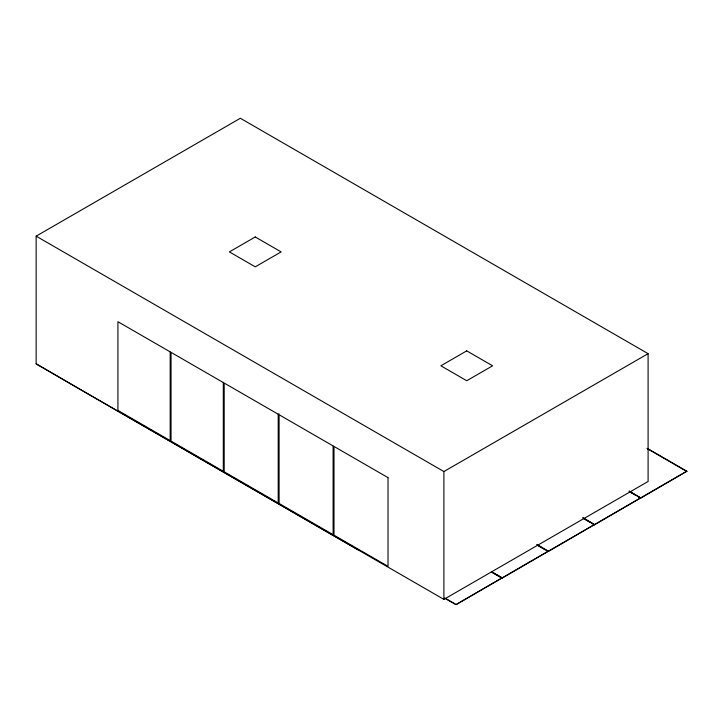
<?xml version="1.0" encoding="UTF-8"?>
<svg xmlns="http://www.w3.org/2000/svg" width="723" height="723" viewBox="0 0 723 723"><rect width="100%" height="100%" fill="white"/><g stroke="black" fill="none" stroke-linecap="round" stroke-linejoin="round"><path stroke-width="1.08" d="M36.15 236.15L240.352 118.256L648.097 353.664L648.097 481.482L443.895 599.376L36.15 363.967L36.15 236.15L443.895 471.559L648.097 353.664M278.21 414.243L278.21 502.982L224.193 471.794L224.193 383.054L278.21 414.243L279.006 413.782M445.404 598.355L456.041 604.491L502.015 577.948L456.041 604.744L444.437 598.048M491.604 571.676L502.25 577.813L548.224 551.269L502.25 578.075L491.378 571.803M548.459 551.134L594.433 524.591L548.459 551.396L537.813 544.997M594.668 524.455L640.641 497.912L594.668 524.717L583.054 517.758M640.867 497.776L686.85 471.233L640.867 498.039L629.263 491.08M647.193 448.341L686.85 471.233M647.193 448.594L686.85 471.486M629.037 491.215L640.641 497.912M630.004 492.029L634.839 494.821M637.74 496.493L640.641 498.165M582.828 517.894L594.433 524.591M583.795 518.707L590.564 522.612M592.499 523.732L594.433 524.844M536.62 544.573L548.224 551.269M537.587 545.386L545.323 549.851M492.345 572.616L502.015 578.201M36.15 363.714L82.133 390.51M443.895 471.559L443.895 599.376M359.376 550.583L313.402 524.039M313.167 523.904L267.194 497.361M266.959 497.225L220.985 470.682M220.75 470.546L174.776 444.003M174.541 443.868L128.567 417.325M128.333 417.189L82.359 390.646M255.246 236.963L229.39 251.893L255.273 266.832L281.13 251.902L255.246 236.963M466.724 350.863L440.867 365.793L466.751 380.732L492.598 365.811L466.724 350.863M170.185 351.875L117.921 321.708L117.921 410.438L170.185 440.614L170.185 351.875M223.308 382.548L171.044 352.372L171.044 441.102L223.308 471.279L223.308 382.548M333.113 445.928L279.096 414.74L279.096 503.479L333.113 534.668L333.113 445.928M388.016 477.632L333.999 446.443L333.999 535.174L388.016 566.362L388.016 477.632"/></g></svg>
